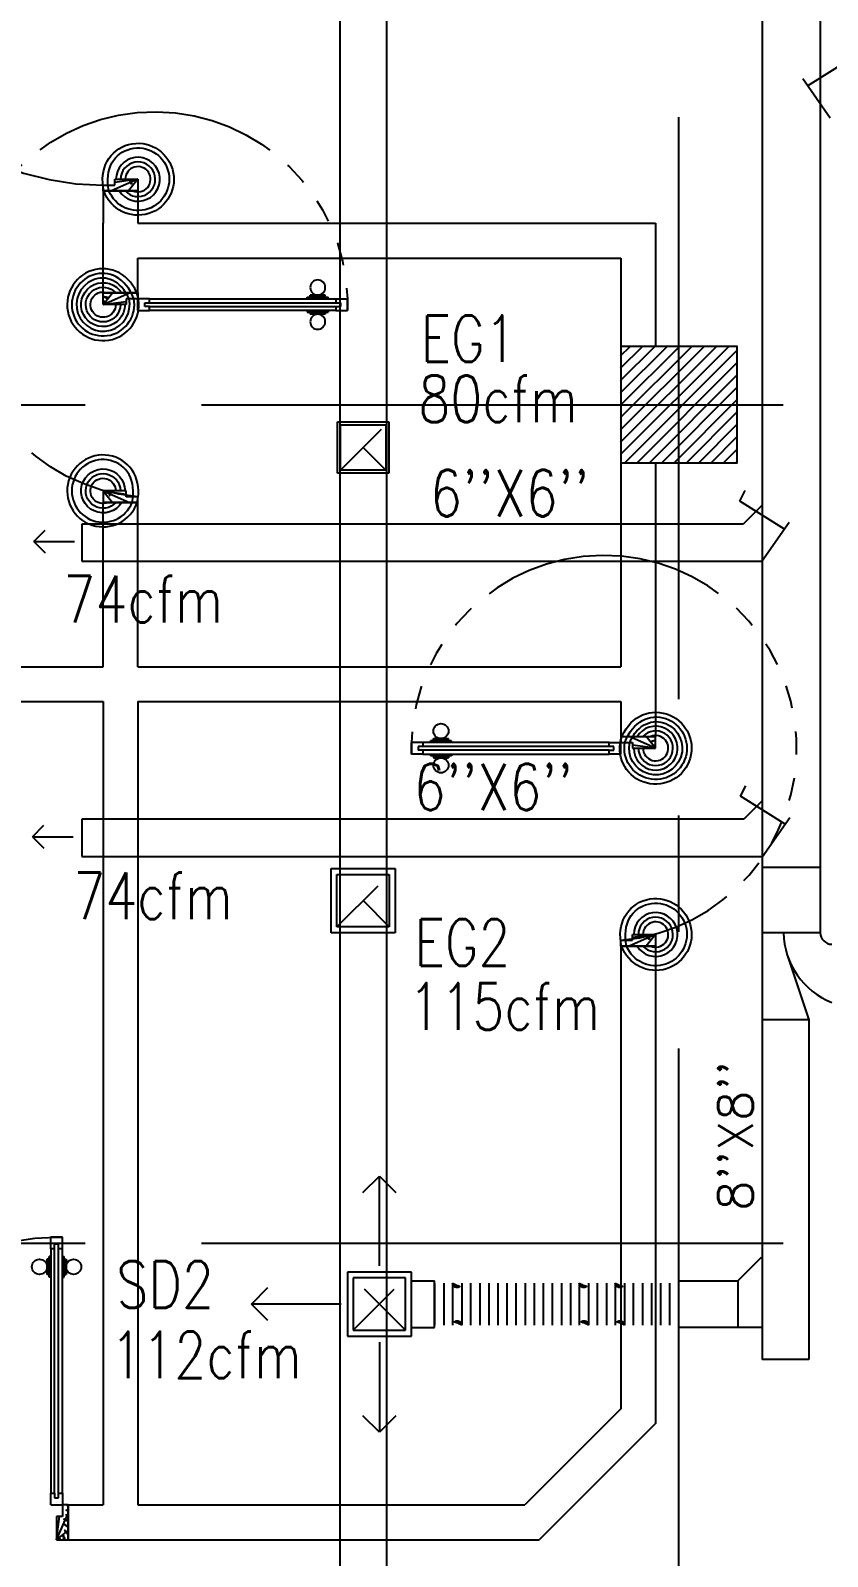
# Model space of a CAD drawing. Extents: x 417866029 to 417866302, y 43498040 to 43498122.
# Drawn here: x 417866044.75 to 417866048.17, y 43498056.14 to 43498062.69 of the extents above; entities that cross this region are included whole.
import ezdxf

# ---------------------------------------------------------------- set-up
doc = ezdxf.new("R2010")
doc.units = 0
doc.header["$MEASUREMENT"] = 0
doc.linetypes.add('CENTERX2', pattern=[4, 2.5, -0.5, 0.5, -0.5])
doc.linetypes.add('HIDDEN', pattern=[0.375, 0.25, -0.125])
doc.layers.get('0').update_dxf_attribs({"linetype": 'CONTINUOUS'})
for name, color, linetype in [('AXES', 11, 'CENTERX2'), ('COL', 7, 'CONTINUOUS'), ('DOOR', 9, 'CONTINUOUS'), ('DUCT', 6, 'CONTINUOUS'), ('EXDUCT', 10, 'CONTINUOUS'), ('HAT', 11, 'CONTINUOUS'), ('M-AC-FLEX', 7, 'CONTINUOUS'), ('M-EGU.', 2, 'CONTINUOUS'), ('M-TEXT', 2, 'CONTINUOUS'), ('WALL', 9, 'CONTINUOUS')]:
    doc.layers.add(name, color=color, linetype=linetype)
doc.styles.add('ROMANS', font='ROMANS.shx', dxfattribs={"width": 0.6})

# ---------------------------------------------------------------- blocks, each defined once
blk = doc.blocks.new('DOOR90')
at = {"layer": 'DOOR', "color": 7, "linetype": 'ByBlock'}
for p, q in [((-150, 0), (0, 0)), ((-150, 0), (-150, -25)), ((0, -50), (-113.7099299924448, 0)), ((0, -50), (-40.1457343158545, 0)), ((0, -50), (0, 0)), ((-1000, -25), (-1050, -25)), ((-1050, -75), (-1050, -25)), ((-1050, -25), (-1050, -75)), ((-1000, -41.9999999999709), (-1020, -41.9999999999709)), ((-1020, -42), (-1020, -58)), ((-1000, -58), (-1020, -58)), ((-1000, -25), (-1000, -41.9999999999709)), ((-1000, -58), (-1000, -75)), ((-877.6424572214019, -17.79999999995925), (-967.6424572214019, -17.79999999995925)), ((-967.6424572214019, -25), (-967.6424572214019, -17.79999999995925)), ((-955.0424572214251, -8.799999999959255), (-890.2424572213786, -8.799999999959255)), ((-955.0424572214251, -17.79999999995925), (-955.0424572214251, -8.799999999959255)), ((-955.0424572214251, -17.79999999995925), (-890.2424572213786, -17.79999999995925)), ((-890.2424572213786, -17.79999999995925), (-890.2424572213786, -8.799999999959255)), ((-877.6424572214019, -25), (-877.6424572214019, -17.79999999995925)), ((-200, -25), (-150, -25)), ((-200, -42), (-200, -25)), ((-180, -42), (-200, -42)), ((-200, -58), (-180, -58)), ((-200, -75), (-200, -58)), ((-180, -58), (-180, -42)), ((-150, -25), (-100, -25)), ((-150, -75), (-150, -25)), ((-100, -25), (-100, -50)), ((0, -50), (-100, -36.64271395650576)), ((-100, -50), (0, -50)), ((-1000, -75), (-1050, -74.99999999947613)), ((-967.6424572214019, -75), (-967.6424572214019, -82.20000000004075)), ((-877.6424572214019, -82.20000000004075), (-967.6424572214019, -82.20000000004075)), ((-955.0424572214251, -82.20000000004075), (-890.2424572213786, -82.20000000004075)), ((-955.0424572214251, -82.20000000004075), (-955.0424572214251, -91.20000000004075)), ((-955.0424572214251, -91.20000000004075), (-890.2424572213786, -91.20000000004075)), ((-890.2424572213786, -82.20000000004075), (-890.2424572213786, -91.20000000004075)), ((-877.6424572214019, -75), (-877.6424572214019, -82.20000000004075)), ((-150, -75), (-200, -75)), ((0, -850), (-113.7099299924448, -900)), ((-100, -875), (-100, -850)), ((0, -850), (-100, -863.3572860434942)), ((-100, -850), (0, -850)), ((0, -850), (-40.1457343158545, -900)), ((0, -850), (0, -900)), ((-150, -875), (-100, -875)), ((-150, -900), (-150, -875)), ((-150, -900), (0, -900)), ((0, -900), (-150, -900))]:
    blk.add_line(p, q, dxfattribs=at)
at = {"layer": 'DOOR', "linetype": 'ByBlock'}
for p, q in [((-200, -25), (-1000, -25)), ((-200, -42), (-1000, -41.9999999999709)), ((-200, -58), (-1000, -58)), ((-1000, -75), (-200, -75))]:
    blk.add_line(p, q, dxfattribs=at)
at = {"layer": 'DOOR', "color": 7, "linetype": 'ByBlock'}
for centre in [(-922.6424572214019, 23.53094421501737), (-922.6424572214019, -123.5309442149592)]:
    blk.add_circle(centre, 32.39999999998526, dxfattribs=at)
for centre, radius, start, end in [((0, -50), 154.4019578127773, 161.1052885482714, 166.2857707768669), ((0, -50), 94.40195781277725, 148.0181880328085, 180), ((0, -50), 134.4019578127773, 158.159849394549, 169.2800236450682), ((0, -50), 114.4019578127773, 154.0838418822192, 167.37742587102), ((0, -50), 74.40195781277725, 137.7764264185456, 180), ((0, -50), 54.40195781277725, 113.2073828924446, 180), ((0, -50), 34.40195781277725, 90, 180), ((0, -50), 14.40195781277725, 90, 180), ((0, -850), 94.40195781277725, 180, 211.9818119671915), ((0, -850), 74.40195781277725, 180, 222.2235735814543), ((0, -850), 54.40195781277725, 180, 246.7926171075554), ((0, -850), 34.40195781277725, 180, 270), ((0, -850), 14.40195781277725, 180, 270), ((0, -850), 154.4019578127773, 193.7142292231331, 198.8947114517286), ((0, -850), 134.4019578127773, 190.7199763549318, 201.840150605451)]:
    blk.add_arc(centre, radius, start, end, dxfattribs=at)
at = {"layer": 'DOOR', "linetype": 'HIDDEN', "ltscale": 0.5}
blk.add_arc((-222.2222222220153, -49.99999999976717), 828.155208510499, 178.270116378131, 275.0030377036063, dxfattribs=at)
blk = doc.blocks.new('DOOR100')
at = {"layer": 'DOOR', "color": 7, "linetype": 'ByBlock'}
for p, q in [((-75.00000000011642, 1250), (-74.99999999959255, 1300.000000000029)), ((-75.00000000011642, 1300), (-25.00000000011642, 1300)), ((-25.00000000011642, 1300), (-75.00000000011642, 1300)), ((-58.00000000011642, 1250), (-75.00000000011642, 1250)), ((-58.00000000011642, 1250), (-58.00000000011642, 1270)), ((-42.00000000011642, 1270), (-58.00000000011642, 1270)), ((-42.00000000011642, 1250), (-42.00000000011642, 1270)), ((-25.00000000011642, 1250), (-42.00000000011642, 1250)), ((-25.00000000011642, 1250), (-25.00000000011642, 1300)), ((-91.20000000018626, 1205.042457221396), (-91.20000000018626, 1140.242457221408)), ((-82.20000000018626, 1205.042457221396), (-91.20000000018626, 1205.042457221396)), ((-82.20000000018626, 1127.642457221402), (-82.20000000018626, 1217.642457221402)), ((-75.00000000011642, 1217.642457221402), (-82.20000000018626, 1217.642457221402)), ((-82.20000000018626, 1205.042457221396), (-82.20000000018626, 1140.242457221408)), ((-25.00000000011642, 1217.642457221402), (-17.80000000004657, 1217.642457221402)), ((-17.80000000004657, 1127.642457221402), (-17.80000000004657, 1217.642457221402)), ((-17.80000000004657, 1205.042457221396), (-17.80000000004657, 1140.242457221408)), ((-17.80000000004657, 1205.042457221396), (-8.800000000046566, 1205.042457221396)), ((-8.800000000046566, 1205.042457221396), (-8.800000000046566, 1140.242457221408)), ((-82.20000000018626, 1140.242457221408), (-91.20000000018626, 1140.242457221408)), ((-75.00000000011642, 1127.642457221402), (-82.20000000018626, 1127.642457221402)), ((-25.00000000011642, 1127.642457221402), (-17.80000000004657, 1127.642457221402)), ((-17.80000000004657, 1140.242457221408), (-8.800000000046566, 1140.242457221408)), ((-75, 200), (-58, 200)), ((-75, 150), (-75, 200)), ((-58, 200), (-58, 180)), ((-42, 200), (-25, 200)), ((-42, 180), (-42, 200)), ((-25, 200), (-25, 150)), ((-1200, 0), (-1200, 150)), ((-1200, 150), (-1175, 150)), ((-1200, 150), (-1200, 0)), ((-1175, 150), (-1175, 100)), ((-75, 150), (-25, 150)), ((-58, 180), (-42, 180)), ((0, 150), (-25, 150)), ((-25, 150), (-25, 100)), ((0, 0), (0, 150)), ((0, 150), (0, 0)), ((-1150, 0), (-1200, 113.7099299924448)), ((-1175, 100), (-1150, 100)), ((-1150, 0), (-1163.357286043465, 100)), ((-1150, 100), (-1150, 0)), ((-50, 0), (0, 113.7099299924448)), ((-50, 100), (-50, 0)), ((-50, 0), (-36.64271395653486, 100)), ((-25, 100), (-50, 100)), ((-1150, 0), (-1200, 40.1457343158545)), ((-1150, 0), (-1200, 0)), ((-50, 0), (0, 40.1457343158545)), ((-50, 0), (0, 0))]:
    blk.add_line(p, q, dxfattribs=at)
at = {"layer": 'DOOR', "linetype": 'ByBlock'}
for p, q in [((-75.00000000011642, 1250), (-75, 200)), ((-58, 200), (-58.00000000011642, 1250)), ((-42, 200), (-42.00000000011642, 1250)), ((-25, 200), (-25.00000000011642, 1250))]:
    blk.add_line(p, q, dxfattribs=at)
at = {"layer": 'DOOR', "color": 7, "linetype": 'ByBlock'}
for centre in [(-123.5309442150756, 1172.642457221402), (23.53094421490096, 1172.642457221402)]:
    blk.add_circle(centre, 32.39999999998526, dxfattribs=at)
at = {"layer": 'DOOR', "linetype": 'HIDDEN', "ltscale": 0.5}
blk.add_arc((-24.99999999965075, 149.9999999994106), 1150.000000000618, 90, 179.9999999995831, dxfattribs=at)
at = {"layer": 'DOOR', "color": 7, "linetype": 'ByBlock'}
for centre, radius, start, end in [((-1150, 0), 154.4019578127773, 103.7142292212167, 108.8947114515936), ((-1150, 0), 134.4019578127773, 100.7199763555959, 111.8401506085482), ((-50, 0), 134.4019578127773, 68.15984939145177, 79.28002364440412), ((-50, 0), 154.4019578127773, 71.10528854840643, 76.28577077878333), ((-1150, 0), 94.40195781277725, 90, 121.981811965689), ((-1150, 0), 74.40195781277725, 90, 132.2235735847074), ((-50, 0), 94.40195781277725, 58.01818803431096, 90), ((-50, 0), 74.40195781277725, 47.7764264152926, 90), ((-50, 0), 114.4019578127773, 64.0838418833441, 77.3774258719247), ((-1150, 0), 54.40195781277725, 90, 156.7926171089788), ((-1150, 0), 34.40195781277725, 90, 180), ((-1150, 0), 14.40195781277725, 90, 180), ((-50, 0), 54.40195781277725, 23.20738289102122, 90), ((-50, 0), 34.40195781277725, 0, 90), ((-50, 0), 14.40195781277725, 0, 90)]:
    blk.add_arc(centre, radius, start, end, dxfattribs=at)
blk = doc.blocks.new('A$C49F1192B')
at = {"layer": 'DOOR', "color": 0, "linetype": 'ByBlock', "xscale": -1, "rotation": 270}
blk.add_blockref('DOOR100', (4.404137143865228e-05, 1200.000004766945), dxfattribs=at)
blk = doc.blocks.new('*X102')
at = {"color": 0}
for p, q in [((31339.2220864853, 132685.3015000472), (31803.65456024976, 133149.7339738117)), ((31339.2220864853, 132738.3345086362), (31750.62155166077, 133149.7339738117)), ((31339.22208648529, 132791.3675172252), (31697.58854307178, 133149.7339738117)), ((31339.22208648529, 132844.4005258142), (31644.55553448279, 133149.7339738117)), ((31339.22208648529, 132897.4335344032), (31591.5225258938, 133149.7339738117)), ((31339.22208648529, 132950.4665429922), (31538.48951730481, 133149.7339738117)), ((31339.22208648528, 133003.4995515811), (31485.45650871582, 133149.7339738117)), ((31339.22208648528, 133056.5325601701), (31432.42350012682, 133149.7339738117)), ((31339.22208648528, 133109.5655687591), (31379.39049153783, 133149.7339738117)), ((31356.68756883876, 132649.7339738117), (31839.22208648521, 133132.2684914581)), ((31409.72057742775, 132649.7339738117), (31839.22208648522, 133079.2354828691)), ((31462.75358601674, 132649.7339738117), (31839.22208648522, 133026.2024742802)), ((31515.78659460573, 132649.7339738117), (31839.22208648522, 132973.1694656912)), ((31568.81960319472, 132649.7339738117), (31839.22208648523, 132920.1364571022)), ((31621.85261178371, 132649.7339738117), (31839.22208648523, 132867.1034485132)), ((31674.8856203727, 132649.7339738117), (31839.22208648524, 132814.0704399242)), ((31727.91862896169, 132649.7339738117), (31839.22208648524, 132761.0374313352)), ((31780.95163755068, 132649.7339738117), (31839.22208648524, 132708.0044227462)), ((31833.98464613967, 132649.7339738117), (31839.22208648524, 132654.9714141572))]:
    blk.add_line(p, q, dxfattribs=at)
blk = doc.blocks.new('COL50')
at = {"layer": 'COL'}
blk.add_lwpolyline([(-249.9999999999709, 250), (-249.9999999999418, -250), (250, -250), (249.9999999999709, 250)], close=True, dxfattribs=at)

msp = doc.modelspace()

# ---------------------------------------------------------------- linework, layer by layer
at = {"layer": 'AXES'}
for p, q in [((417866047.5336888, 43498039.82212118), (417866047.5336888, 43498118.29959311)), ((417866029.482244, 43498061.08641482), (417866098.5736889, 43498061.08641482)), ((417866029.482244, 43498057.48641482), (417866098.5736889, 43498057.48641482))]:
    msp.add_line(p, q, dxfattribs=at)
at = {"layer": 'DUCT', "linetype": 'ByBlock'}
for p, q in [((417866047.8913199, 43498065.20671664), (417866047.8913199, 43498056.98641483)), ((417866048.1413199, 43498065.20671664), (417866048.1413199, 43498058.81920516)), ((417866048.0869999, 43498062.45609146), (417866048.2784684, 43498062.57623732)), ((417866048.1839821, 43498062.31758645), (417866048.0663911, 43498062.48552393)), ((417866047.795429, 43498060.67277337), (417866047.8184474, 43498060.71792687)), ((417866047.9868975, 43498060.5526275), (417866047.795429, 43498060.67277337)), ((417866047.795429, 43498060.67277337), (417866047.795429, 43498060.67277337)), ((417866047.8899152, 43498060.6541225), (417866047.8099152, 43498060.5741225)), ((417866047.8099152, 43498060.5741225), (417866044.967421, 43498060.5741225)), ((417866044.967421, 43498060.5741225), (417866044.967421, 43498060.4141225)), ((417866047.8899152, 43498060.4141225), (417866048.0075063, 43498060.58205998)), ((417866044.967421, 43498060.4141225), (417866047.8899152, 43498060.4141225)), ((417866047.7982531, 43498059.40501332), (417866047.8212714, 43498059.45016683)), ((417866047.9897215, 43498059.28486747), (417866047.7982531, 43498059.40501332)), ((417866047.7982531, 43498059.40501332), (417866047.7982531, 43498059.40501332)), ((417866047.8927393, 43498059.38636246), (417866047.8127393, 43498059.30636246)), ((417866047.8927393, 43498059.14636246), (417866048.0103304, 43498059.31429994)), ((417866047.8127393, 43498059.30636246), (417866044.967421, 43498059.30636246)), ((417866044.967421, 43498059.30636246), (417866044.967421, 43498059.14636246)), ((417866044.967421, 43498059.14636246), (417866047.8927393, 43498059.14636246)), ((417866047.8913199, 43498059.09982847), (417866048.1413199, 43498059.09982847)), ((417866048.1413199, 43498058.81920516), (417866047.8913199, 43498058.81920516)), ((417866048.0005042, 43498058.71954487), (417866048.0913199, 43498058.44503848)), ((417866048.0913199, 43498058.44503848), (417866047.8913199, 43498058.44503848)), ((417866048.0913199, 43498058.44503848), (417866048.0913199, 43498056.98641483)), ((417866048.0913199, 43498056.98641483), (417866047.8913199, 43498056.98641483))]:
    msp.add_line(p, q, dxfattribs=at)
at = {"layer": 'DUCT'}
for p, q in [((417866047.8867108, 43498057.42391469), (417866047.7867107, 43498057.32391473)), ((417866047.5325863, 43498057.32391479), (417866047.7867109, 43498057.32391473)), ((417866047.5325863, 43498057.32391479), (417866047.5325863, 43498057.12391479)), ((417866047.7867109, 43498057.32391473), (417866047.7867107, 43498057.12391473)), ((417866047.8867108, 43498057.12391473), (417866047.5325863, 43498057.12391479))]:
    msp.add_line(p, q, dxfattribs=at)
at = {"layer": 'DUCT', "linetype": 'ByBlock'}
for centre, radius, start, end in [((417866048.3126868, 43498058.82584447), 0.3297841770931274, 181.1535729292414, 248.4064906608287), ((417866048.1913199, 43498058.81920516), 0.05, 180, 270)]:
    msp.add_arc(centre, radius, start, end, dxfattribs=at)
at = {"layer": 'EXDUCT', "linetype": 'ByBlock'}
for p, q in [((417866046.076404, 43498066.24185347), (417866046.076404, 43498052.53580399)), ((417866046.276404, 43498066.24185347), (417866046.276404, 43498052.63580399))]:
    msp.add_line(p, q, dxfattribs=at)
at = {"layer": 'M-AC-FLEX', "color": 11}
for p, q in [((417866046.4836889, 43498057.31441173), (417866046.4836889, 43498057.13341784)), ((417866046.5226889, 43498057.31441173), (417866046.5226889, 43498057.13341784)), ((417866046.5610051, 43498057.31441173), (417866046.5610051, 43498057.13341784)), ((417866046.5610051, 43498057.31441173), (417866046.5610051, 43498057.13341784)), ((417866046.6000051, 43498057.31441173), (417866046.6000051, 43498057.13341784)), ((417866046.6000051, 43498057.31441173), (417866046.6000051, 43498057.13341784)), ((417866046.6383213, 43498057.31441173), (417866046.6383213, 43498057.13341784)), ((417866046.6773213, 43498057.31441173), (417866046.6773213, 43498057.13341784)), ((417866046.7163213, 43498057.31441173), (417866046.7163213, 43498057.13341784)), ((417866046.7553213, 43498057.31441173), (417866046.7553213, 43498057.13341784)), ((417866046.7943213, 43498057.31441173), (417866046.7943213, 43498057.13341784)), ((417866046.8333213, 43498057.31441173), (417866046.8333213, 43498057.13341784)), ((417866046.8723214, 43498057.31441173), (417866046.8723214, 43498057.13341784)), ((417866046.9113214, 43498057.31441173), (417866046.9113214, 43498057.13341784)), ((417866046.9503214, 43498057.31441173), (417866046.9503214, 43498057.13341784)), ((417866046.9893214, 43498057.31441173), (417866046.9893214, 43498057.13341784)), ((417866047.0283214, 43498057.31441173), (417866047.0283214, 43498057.13341784)), ((417866047.0673214, 43498057.31441173), (417866047.0673214, 43498057.13341784)), ((417866047.1056376, 43498057.31441173), (417866047.1056376, 43498057.13341784)), ((417866047.1056376, 43498057.31441173), (417866047.1056376, 43498057.13341784)), ((417866047.1446376, 43498057.31441173), (417866047.1446376, 43498057.13341784)), ((417866047.1446376, 43498057.31441173), (417866047.1446376, 43498057.13341784)), ((417866047.1829538, 43498057.31441173), (417866047.1829538, 43498057.13341784)), ((417866047.2219539, 43498057.31441173), (417866047.2219539, 43498057.13341784)), ((417866047.2602701, 43498057.31441173), (417866047.2602701, 43498057.13341784)), ((417866047.2602701, 43498057.31441173), (417866047.2602701, 43498057.13341784)), ((417866047.2992701, 43498057.31441173), (417866047.2992701, 43498057.13341784)), ((417866047.2992701, 43498057.31441173), (417866047.2992701, 43498057.13341784)), ((417866047.3375863, 43498057.31441173), (417866047.3375863, 43498057.13341784)), ((417866047.3765863, 43498057.31441173), (417866047.3765863, 43498057.13341784)), ((417866047.4155863, 43498057.31441173), (417866047.4155863, 43498057.13341784)), ((417866047.4545863, 43498057.31441173), (417866047.4545863, 43498057.13341784)), ((417866047.4935863, 43498057.31441173), (417866047.4935863, 43498057.13341784)), ((417866047.5325863, 43498057.31441173), (417866047.5325863, 43498057.13341784))]:
    msp.add_line(p, q, dxfattribs=at)
at = {"layer": 'M-AC-FLEX'}
for points in [[(417866046.4836889, 43498057.31441173, 1), (417866046.5226889, 43498057.31441173, -1.01800509972273), (417866046.5610051, 43498057.31441173)], [(417866046.7553213, 43498057.31441173, -0.9999999999999997), (417866046.7163213, 43498057.31441173, 0.9999999999999997), (417866046.6773213, 43498057.31441173, -0.9999999999999997), (417866046.6383213, 43498057.31441173, 1.01800509972273), (417866046.6000051, 43498057.31441173)], [(417866046.7163213, 43498057.31441173, 1), (417866046.7553213, 43498057.31441173, -0.9999999999999997), (417866046.7943213, 43498057.31441173)], [(417866046.8333213, 43498057.31441173, -1), (417866046.7943213, 43498057.31441173, 0.9999999999999997), (417866046.7553213, 43498057.31441173)], [(417866046.7943213, 43498057.31441173, 1), (417866046.8333213, 43498057.31441173, -0.9999999999999997), (417866046.8723213, 43498057.31441173)], [(417866046.8723213, 43498057.31439468, -0.000218550203096529), (417866046.8723213, 43498057.31441173, 0.9999999999999997), (417866046.8333213, 43498057.31441173)], [(417866046.8333214, 43498057.31439468, 0.000218550203096529), (417866046.8333214, 43498057.31441173, -0.9999999999999997), (417866046.8723214, 43498057.31441173)], [(417866046.9113214, 43498057.31441173, -1), (417866046.8723214, 43498057.31441173, 0.9999999999999997), (417866046.8333214, 43498057.31441173)], [(417866046.8333214, 43498057.31441173, -0.000218550203096529), (417866046.8333214, 43498057.31439468, -0.000218550203096529)], [(417866046.8723213, 43498057.31441173, 0.000218550203096529), (417866046.8723213, 43498057.31439468, 0.000218550203096529)], [(417866046.8723214, 43498057.31441173, 1), (417866046.9113214, 43498057.31441173, -0.9999999999999997), (417866046.9503214, 43498057.31441173)], [(417866046.9893214, 43498057.31441173, -1), (417866046.9503214, 43498057.31441173, 0.9999999999999997), (417866046.9113214, 43498057.31441173)], [(417866046.9503214, 43498057.31441173, 0.9999999999999997), (417866046.9893214, 43498057.31441173, -0.9999999999999997), (417866047.0283214, 43498057.31441173, 0.9999999999999997), (417866047.0673214, 43498057.31441173, -1.01800509972273), (417866047.1056376, 43498057.31441173)], [(417866047.2219538, 43498057.31441173, -1), (417866047.1829538, 43498057.31441173, 1.01800509972273), (417866047.1446376, 43498057.31441173)], [(417866047.1829539, 43498057.31441173, 1), (417866047.2219539, 43498057.31441173, -1.01800509972273), (417866047.2602701, 43498057.31441173)], [(417866047.4545863, 43498057.31441173, -0.9999999999999997), (417866047.4155863, 43498057.31441173, 0.9999999999999997), (417866047.3765863, 43498057.31441173, -0.9999999999999997), (417866047.3375863, 43498057.31441173, 1.01800509972273), (417866047.2992701, 43498057.31441173)], [(417866047.4155863, 43498057.31441173, 1), (417866047.4545863, 43498057.31441173, -0.9999999999999997), (417866047.4935863, 43498057.31441173)], [(417866047.5325863, 43498057.31441173, -1), (417866047.4935863, 43498057.31441173, 0.9999999999999997), (417866047.4545863, 43498057.31441173)], [(417866047.4935863, 43498057.31441173, 1), (417866047.5325863, 43498057.31441173)], [(417866047.5325863, 43498057.31441173, -0.0008742000190473579), (417866047.5325863, 43498057.31447992, -0.0008742000190473579)], [(417866047.5325864, 43498057.31441173, -0.000218550203096529), (417866047.5325864, 43498057.31439468, -0.000218550203096529)], [(417866046.4836889, 43498057.13341784, -1), (417866046.5226889, 43498057.13341784, 1.018005099723095), (417866046.5610051, 43498057.13341784)], [(417866046.7553213, 43498057.13341784, 0.9999999999999997), (417866046.7163213, 43498057.13341784, -0.9999999999999997), (417866046.6773213, 43498057.13341784, 1), (417866046.6383213, 43498057.13341784, -1.018005099723095), (417866046.6000051, 43498057.13341784)], [(417866046.7163213, 43498057.13341784, -1), (417866046.7553213, 43498057.13341784, 0.9999999999999997), (417866046.7943213, 43498057.13341784)], [(417866046.8333213, 43498057.13341784, 1), (417866046.7943213, 43498057.13341784, -0.9999999999999997), (417866046.7553213, 43498057.13341784)], [(417866046.7943213, 43498057.13341784, -1), (417866046.8333213, 43498057.13341784, 0.9999999999999997), (417866046.8723213, 43498057.13341784)], [(417866046.9113214, 43498057.13341784, 1), (417866046.8723214, 43498057.13341784, -0.9999999999999997), (417866046.8333214, 43498057.13341784)], [(417866046.8723214, 43498057.13341784, -1), (417866046.9113214, 43498057.13341784, 0.9999999999999997), (417866046.9503214, 43498057.13341784)], [(417866046.9893214, 43498057.13341784, 1), (417866046.9503214, 43498057.13341784, -0.9999999999999997), (417866046.9113214, 43498057.13341784)], [(417866046.9503214, 43498057.13341784, -0.9999999999999997), (417866046.9893214, 43498057.13341784, 0.9999999999999997), (417866047.0283214, 43498057.13341784, -1), (417866047.0673214, 43498057.13341784, 1.018005099723095), (417866047.1056376, 43498057.13341784)], [(417866047.2219538, 43498057.13341784, 1), (417866047.1829538, 43498057.13341784, -1.018005099723095), (417866047.1446376, 43498057.13341784)], [(417866047.1829539, 43498057.13341784, -1), (417866047.2219539, 43498057.13341784, 1.018005099723095), (417866047.2602701, 43498057.13341784)], [(417866047.4545863, 43498057.13341784, 0.9999999999999997), (417866047.4155863, 43498057.13341784, -0.9999999999999997), (417866047.3765863, 43498057.13341784, 1), (417866047.3375863, 43498057.13341784, -1.018005099723095), (417866047.2992701, 43498057.13341784)], [(417866047.4155863, 43498057.13341784, -1), (417866047.4545863, 43498057.13341784, 0.9999999999999997), (417866047.4935863, 43498057.13341784)], [(417866047.5325863, 43498057.13341784, 1), (417866047.4935863, 43498057.13341784, -0.9999999999999997), (417866047.4545863, 43498057.13341784)], [(417866047.4935863, 43498057.13341784, -1), (417866047.5325863, 43498057.13341784)], [(417866046.8723213, 43498057.1334008, -0.999563032576603), (417866046.8333213, 43498057.13341784)], [(417866046.8333214, 43498057.1334008, 0.999563032576603), (417866046.8723214, 43498057.13341784)]]:
    msp.add_lwpolyline(points, format="xyb", dxfattribs=at)
for centre, radius, start, end in [((417866046.5805051, 43498057.31441174), 0.01949999999998908, 180, 331.5686377089257), ((417866046.5805051, 43498057.31441174), 0.01949999999998908, 208.4313622910742, 0), ((417866047.1251376, 43498057.31441174), 0.01949999999998908, 180, 331.5686377089258), ((417866047.1251376, 43498057.31441174), 0.01949999999998908, 208.4313622910743, 7.016477563892661e-15), ((417866047.2797701, 43498057.31441174), 0.01949999999998908, 180, 331.5686377089257), ((417866047.2797701, 43498057.31441174), 0.01949999999998908, 208.4313622910742, 7.016477563892661e-15), ((417866046.5805051, 43498057.13342388), 0.0195000009375944, 28.43136931367732, 180.0177687373504), ((417866046.5805051, 43498057.13342388), 0.0195000009375944, 28.43136931367732, 180.0177687373504), ((417866046.5805051, 43498057.13342388), 0.0195000009375944, 359.9822312626496, 151.5686306863227), ((417866046.5805051, 43498057.13342388), 0.0195000009375944, 359.9822312626496, 151.5686306863227), ((417866047.1251376, 43498057.13342388), 0.0195000009375944, 28.43136931367728, 180.0177687373505), ((417866047.1251376, 43498057.13342388), 0.0195000009375944, 28.43136931367728, 180.0177687373505), ((417866047.1251376, 43498057.13342388), 0.0195000009375944, 359.9822312626496, 151.5686306863227), ((417866047.1251376, 43498057.13342388), 0.0195000009375944, 359.9822312626496, 151.5686306863227), ((417866047.2797701, 43498057.13342388), 0.0195000009375944, 28.43136931367733, 180.0177687373505), ((417866047.2797701, 43498057.13342388), 0.0195000009375944, 28.43136931367733, 180.0177687373505), ((417866047.2797701, 43498057.13342388), 0.0195000009375944, 359.9822312626496, 151.5686306863227), ((417866047.2797701, 43498057.13342388), 0.0195000009375944, 359.9822312626496, 151.5686306863227)]:
    msp.add_arc(centre, radius, start, end, dxfattribs=at)
at = {"layer": 'M-EGU.', "linetype": 'HIDDEN'}
for p, q in [((417866046.0660679, 43498060.79264814), (417866046.0660679, 43498061.01332015)), ((417866046.0660679, 43498061.01332015), (417866046.2867399, 43498061.01332015)), ((417866046.2867399, 43498061.01332015), (417866046.2867399, 43498060.79264814)), ((417866046.078868, 43498060.80544814), (417866046.27394, 43498061.00052015)), ((417866046.2867399, 43498060.79264814), (417866046.0660679, 43498060.79264814)), ((417866046.063904, 43498058.84415987), (417866046.063904, 43498059.0691599)), ((417866046.063904, 43498059.0691599), (417866046.288904, 43498059.0691599)), ((417866046.063904, 43498058.84415989), (417866046.2889039, 43498059.06915989)), ((417866046.288904, 43498059.0691599), (417866046.288904, 43498058.84415987)), ((417866046.288904, 43498058.84415987), (417866046.063904, 43498058.84415987)), ((417866046.1336889, 43498057.33641483), (417866046.1336889, 43498057.11141481)), ((417866046.1336889, 43498057.11141481), (417866046.3586889, 43498057.33641483)), ((417866046.3586889, 43498057.11141481), (417866046.1336889, 43498057.33641483)), ((417866046.3586889, 43498057.33641483), (417866046.1336889, 43498057.33641483)), ((417866046.3586889, 43498057.11141481), (417866046.3586889, 43498057.33641483)), ((417866046.1336889, 43498057.11141481), (417866046.3586889, 43498057.11141481))]:
    msp.add_line(p, q, dxfattribs=at)
at = {"layer": 'M-EGU.'}
for p, q in [((417866046.078868, 43498060.80544814), (417866046.078868, 43498061.00052015)), ((417866046.078868, 43498061.00052015), (417866046.27394, 43498061.00052015)), ((417866046.27394, 43498061.00052015), (417866046.27394, 43498060.80544814)), ((417866046.27394, 43498060.80544814), (417866046.078868, 43498060.80544814)), ((417866044.7616816, 43498060.49912634), (417866044.8105568, 43498060.54800157)), ((417866044.7616816, 43498060.49912634), (417866044.9357144, 43498060.49912634)), ((417866044.7616816, 43498060.49912634), (417866044.8105568, 43498060.45025112)), ((417866044.7557594, 43498059.2313663), (417866044.8046346, 43498059.28024153)), ((417866044.7557594, 43498059.2313663), (417866044.9297922, 43498059.2313663)), ((417866044.7557594, 43498059.2313663), (417866044.8046346, 43498059.18249108)), ((417866046.038904, 43498059.09415987), (417866046.313904, 43498059.09415987)), ((417866046.038904, 43498058.8191599), (417866046.038904, 43498059.09415987)), ((417866046.313904, 43498059.09415987), (417866046.313904, 43498058.8191599)), ((417866046.313904, 43498058.8191599), (417866046.038904, 43498058.8191599)), ((417866046.1754782, 43498057.70320411), (417866046.2461889, 43498057.77391483)), ((417866046.2461889, 43498057.38773246), (417866046.2461889, 43498057.77391483)), ((417866046.2461889, 43498057.77391483), (417866046.3168995, 43498057.70320411)), ((417866046.3836889, 43498057.36141481), (417866046.1086889, 43498057.36141481)), ((417866046.1086889, 43498057.36141481), (417866046.1086889, 43498057.08641483)), ((417866046.3836889, 43498057.08641483), (417866046.3836889, 43498057.36141481)), ((417866045.6961889, 43498057.22391482), (417866045.7668995, 43498057.29462548)), ((417866046.3836889, 43498057.32391478), (417866046.4836889, 43498057.32391478)), ((417866046.4836889, 43498057.12391479), (417866046.4836889, 43498057.32391478)), ((417866046.0823712, 43498057.22391482), (417866045.6961889, 43498057.22391482)), ((417866045.7668995, 43498057.1532041), (417866045.6961889, 43498057.22391482)), ((417866046.1086889, 43498057.08641483), (417866046.3836889, 43498057.08641483)), ((417866046.3836889, 43498057.12391479), (417866046.4836889, 43498057.12391479)), ((417866046.2461889, 43498057.06009717), (417866046.2461889, 43498056.67391481)), ((417866046.2461889, 43498056.67391481), (417866046.1754782, 43498056.74462546)), ((417866046.3168995, 43498056.74462546), (417866046.2461889, 43498056.67391481))]:
    msp.add_line(p, q, dxfattribs=at)
at = {"layer": 'M-EGU.', "linetype": 'ByBlock'}
for p, q in [((417866046.1764039, 43498060.90298414), (417866046.27394, 43498060.80544814)), ((417866046.1764039, 43498058.95665988), (417866046.2889041, 43498058.84415985))]:
    msp.add_line(p, q, dxfattribs=at)
at = {"layer": 'WALL'}
for p, q in [((417866045.0586888, 43498062.00491482), (417866045.2086889, 43498062.00491482)), ((417866045.0586888, 43498062.00491482), (417866045.0586888, 43498061.86641482)), ((417866045.2086889, 43498062.00491482), (417866045.2086889, 43498061.86641482)), ((417866045.0586888, 43498061.56641482), (417866045.0586888, 43498061.86641482)), ((417866045.2086889, 43498061.86641482), (417866047.4336888, 43498061.86641482)), ((417866047.4336888, 43498061.86641482), (417866047.4336888, 43498061.33641482)), ((417866045.2086889, 43498061.71641482), (417866047.2836888, 43498061.71641482)), ((417866045.2086889, 43498061.56641482), (417866045.2086889, 43498061.71641482)), ((417866047.2836888, 43498061.71641482), (417866047.2836888, 43498061.33641482)), ((417866045.0586888, 43498061.56641482), (417866045.2086889, 43498061.56641482)), ((417866047.2836888, 43498060.83641482), (417866047.2836888, 43498059.96141482)), ((417866047.4336888, 43498060.83641482), (417866047.4336888, 43498059.66141482)), ((417866045.0586888, 43498059.96141482), (417866045.0586888, 43498060.66641482)), ((417866045.0586888, 43498060.66641482), (417866045.2086889, 43498060.66641482)), ((417866045.2086889, 43498059.96141482), (417866045.2086889, 43498060.66641482)), ((417866040.5836889, 43498059.96141482), (417866045.0586888, 43498059.96141482)), ((417866045.2086889, 43498059.96141482), (417866047.2836888, 43498059.96141482)), ((417866040.5836889, 43498059.81141482), (417866045.0586888, 43498059.81141482)), ((417866045.0586888, 43498059.81141482), (417866045.0586888, 43498056.36141482)), ((417866045.2086889, 43498059.81141482), (417866047.2836888, 43498059.81141482)), ((417866045.2086889, 43498059.81141482), (417866045.2086889, 43498056.36141482)), ((417866047.2836888, 43498059.81141482), (417866047.2836888, 43498059.66141482)), ((417866047.2836888, 43498059.66141482), (417866047.4336888, 43498059.66141482)), ((417866047.2836888, 43498058.76141482), (417866047.4336888, 43498058.76141482)), ((417866047.2836888, 43498058.76141482), (417866047.2836888, 43498056.77354685)), ((417866047.4336888, 43498058.76141482), (417866047.4336888, 43498056.71141482)), ((417866044.9086888, 43498056.36141482), (417866045.0586888, 43498056.36141482)), ((417866044.9086888, 43498056.36141482), (417866044.9086888, 43498056.21141482)), ((417866045.2086889, 43498056.36141482), (417866046.8715568, 43498056.36141482)), ((417866044.9086888, 43498056.21141482), (417866046.9336888, 43498056.21141482))]:
    msp.add_line(p, q, dxfattribs=at)
at = {"layer": 'WALL', "linetype": 'ByBlock'}
for p, q in [((417866047.2836888, 43498056.77354685), (417866046.8715568, 43498056.36141482)), ((417866047.4336888, 43498056.71141482), (417866046.9336888, 43498056.21141482))]:
    msp.add_line(p, q, dxfattribs=at)
at = {"layer": 'WALL', "linetype": 'ByBlock', "ltscale": 0.3}
msp.add_lwpolyline([(417866047.2836888, 43498060.83641482), (417866047.7836888, 43498060.83641482), (417866047.7836888, 43498061.33641482), (417866047.2836888, 43498061.33641482)], close=True, dxfattribs=at)

# ---------------------------------------------------------------- block references
at = {"layer": 'COL', "xscale": 0.0009999871253967285, "yscale": 0.001000002026557922, "zscale": 0.001}
msp.add_blockref('COL50', (417866047.5336888, 43498061.08641482), dxfattribs=at)
at = {"layer": 'DOOR', "color": 0, "linetype": 'ByBlock', "ltscale": 0.3, "yscale": 0.001000002026557922, "zscale": 0.001}
for name, p, xscale in [('A$C49F1192B', (417866045.2086889, 43498062.00491481), -0.0009999871253967285), ('DOOR90', (417866047.4336888, 43498059.66141482), 0.0009999871253967285)]:
    msp.add_blockref(name, p, dxfattribs=dict(at, xscale=xscale))
at = {"layer": 'DOOR', "color": 0, "linetype": 'ByBlock', "xscale": -0.0009999871253967285, "yscale": 0.001000002026557922, "zscale": 0.001}
msp.add_blockref('DOOR90', (417866045.0586888, 43498061.56641482), dxfattribs=at)
at = {"layer": 'DOOR', "color": 0, "xscale": -0.001000002026557922, "yscale": 0.001000002026557922, "zscale": 0.001, "rotation": 270}
msp.add_blockref('A$C49F1192B', (417866043.7086889, 43498056.21141478), dxfattribs=at)
at = {"layer": 'HAT', "xscale": 0.0009999871253967285, "yscale": 0.001000002026557922, "zscale": 0.001}
msp.add_blockref('*X102', (417866015.9444668, 43497928.18668085), dxfattribs=at)

# ---------------------------------------------------------------- texts
at = {"layer": 'M-TEXT', "style": 'ROMANS', "width": 0.8}
for s, p in [('EG1', (417866046.4241055, 43498061.27014592)), ('80cfm', (417866046.4141939, 43498061.01181825)), ("6''X6''", (417866046.464138, 43498060.60639516)), ('74cfm', (417866044.8888278, 43498060.1513826)), ("6''X6''", (417866046.3939546, 43498059.34485008)), ('74cfm', (417866044.9310931, 43498058.87759032)), ('EG2', (417866046.397709, 43498058.67685786)), ('115cfm', (417866046.3720172, 43498058.40239611)), ('SD2', (417866045.1163449, 43498057.20852655)), ('112cfm', (417866045.0906531, 43498056.90575942))]:
    msp.add_text(s, height=0.2, dxfattribs=at).set_placement(p)
at = {"layer": 'M-TEXT', "style": 'ROMANS'}
msp.add_text("8''X8''", height=0.15, rotation=90, dxfattribs=at).set_placement((417866047.8517475, 43498057.62571594))

doc.saveas('drawing.dxf')
